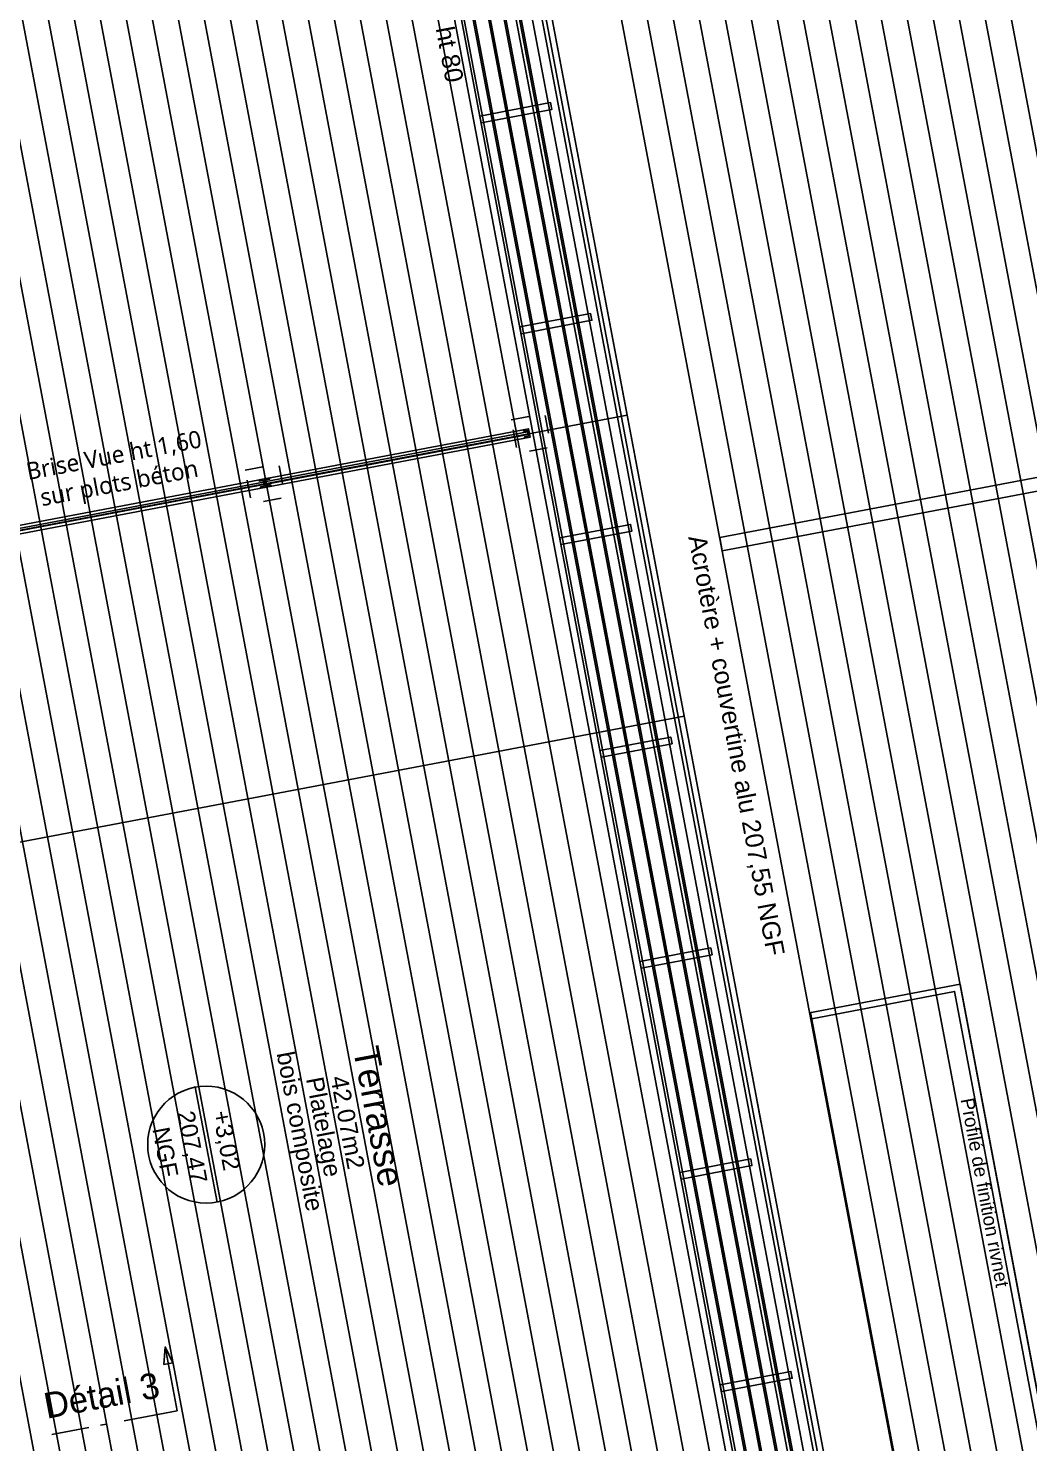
# Model space of a CAD drawing. Header units: centimetres. Extents: x 209280 to 319866, y -365283 to -277503.
# Drawn here: x 255235 to 261113, y -334022 to -325713 of the extents above; entities that cross this region are included whole.
import ezdxf

# ---------------------------------------------------------------- set-up
doc = ezdxf.new("R2010")
doc.units = ezdxf.units.CM
doc.linetypes.add('Style de ligne -1', pattern=[0.41664, 0.20828, -0.20836])
doc.linetypes.add('Style de ligne -6', pattern=[1.04164, 0.625, -0.20828, 0.06943, -0.13893])
doc.layers.get('0').update_dxf_attribs({"color": 252})
doc.layers.add('3-BAT C-Niveau 1', color=252, linetype='Continuous')
doc.layers.add('prlm-ZEROPLOT', color=254, linetype='Continuous', plot=False)
doc.styles.add('Arial', font='arial.ttf')
doc.styles.add('Futura Std Book', font='')
doc.styles.add('Geneva', font='arial.ttf')
doc.styles.add('Helvetica', font='arial.ttf')
doc.styles.add('Lucida Grande', font='')
doc.styles.get('Futura Std Book').set_extended_font_data('Futura Std Book')
doc.styles.get('Lucida Grande').set_extended_font_data('Lucida Grande')

# ---------------------------------------------------------------- blocks, each defined once
blk = doc.blocks.new('Groupe-36-1')
at = {"linetype": 'Continuous'}
for p, q in [((16834.33, -45534.35), (17113.2, -47006.88)), ((16790.11, -45542.72), (17068.98, -47015.26)), ((16804.85, -45539.93), (17083.72, -47012.47)), ((16819.59, -45537.14), (17098.46, -47009.68)), ((16745.9, -45551.1), (17024.77, -47023.63)), ((16760.64, -45548.3), (17039.51, -47020.84)), ((16775.38, -45545.51), (17054.24, -47018.05)), ((16701.69, -45559.47), (16980.55, -47032)), ((16716.42, -45556.68), (16995.29, -47029.21)), ((16731.16, -45553.89), (17010.03, -47026.42)), ((16657.47, -45567.84), (16936.34, -47040.38)), ((16672.21, -45565.05), (16951.08, -47037.59)), ((16686.95, -45562.26), (16965.81, -47034.8)), ((16613.26, -45576.22), (16892.12, -47048.75)), ((16628, -45573.42), (16906.86, -47045.96)), ((16642.73, -45570.63), (16921.6, -47043.17)), ((16569.04, -45584.59), (16847.91, -47057.12)), ((16583.78, -45581.8), (16862.65, -47054.33)), ((16598.52, -45579.01), (16877.39, -47051.54)), ((16524.83, -45592.96), (16803.7, -47065.5)), ((16539.57, -45590.17), (16818.43, -47062.71)), ((16554.31, -45587.38), (16833.17, -47059.91)), ((16480.62, -45601.33), (16759.48, -47073.87)), ((16495.35, -45598.54), (16774.22, -47071.08)), ((16510.09, -45595.75), (16788.96, -47068.29)), ((16436.4, -45609.71), (16715.27, -47082.24)), ((16451.14, -45606.92), (16730.01, -47079.45)), ((16465.88, -45604.13), (16744.74, -47076.66)), ((16392.19, -45618.08), (16671.05, -47090.62)), ((16406.93, -45615.29), (16685.79, -47087.83)), ((16421.66, -45612.5), (16700.53, -47085.03))]:
    blk.add_line(p, q, dxfattribs=at)
blk = doc.blocks.new('Groupe-234-1')
at = {"linetype": 'Continuous'}
blk.add_line((16738.32, -46730.94), (16725.53, -46663.41), dxfattribs=at)
blk.add_circle((16731.93, -46697.18), 34.37, dxfattribs=at)
at = {"insert": (16728.81, -46697.66), "char_height": 10.069, "width": 91.6838, "attachment_point": 2, "rotation": 280.72359, "line_spacing_factor": 0.962448, "style": 'Arial'}
blk.add_mtext('207,47\\PNGF', dxfattribs=at)
at = {"insert": (16745.55, -46676.32), "char_height": 10.069, "attachment_point": 1, "rotation": 280.72359, "line_spacing_factor": 0.962448, "style": 'Arial'}
blk.add_mtext('+3,02', dxfattribs=at)
blk = doc.blocks.new('Groupe-241-1')
at = {"linetype": 'Continuous'}
for p, q in [((17100.39, -45483.92), (17255.5, -46303)), ((17056.17, -45492.29), (17211.29, -46311.37)), ((17070.91, -45489.5), (17226.03, -46308.58)), ((17085.65, -45486.71), (17240.77, -46305.79)), ((17011.96, -45500.66), (17167.08, -46319.75)), ((17026.7, -45497.87), (17181.81, -46316.95)), ((17041.44, -45495.08), (17196.55, -46314.16)), ((16967.75, -45509.04), (17122.86, -46328.12)), ((16982.48, -45506.24), (17137.6, -46325.33)), ((16997.22, -45503.45), (17152.34, -46322.54)), ((16923.53, -45517.41), (17078.65, -46336.49)), ((16938.27, -45514.62), (17093.39, -46333.7)), ((16953.01, -45511.83), (17108.12, -46330.91)), ((16894.06, -45522.99), (17049.17, -46342.07)), ((16908.79, -45520.2), (17063.91, -46339.28)), ((17181.81, -46316.95), (17302.8, -46955.82)), ((17196.55, -46314.16), (17317.54, -46953.03)), ((17211.29, -46311.37), (17332.28, -46950.24)), ((17137.6, -46325.33), (17258.59, -46964.19)), ((17152.34, -46322.54), (17273.33, -46961.4)), ((17167.08, -46319.75), (17288.06, -46958.61)), ((17093.39, -46333.7), (17214.37, -46972.57)), ((17108.12, -46330.91), (17229.11, -46969.78)), ((17122.86, -46328.12), (17243.85, -46966.99)), ((17063.91, -46339.28), (17184.9, -46978.15)), ((17078.65, -46336.49), (17199.64, -46975.36)), ((17049.17, -46342.07), (17170.16, -46980.94))]:
    blk.add_line(p, q, dxfattribs=at)
at = {"linetype": 'Continuous', "flags": 128}
blk.add_lwpolyline([(17033.61, -46340.5), (17611.87, -46230.99), (17613.35, -46238.85), (17035.1, -46348.36)], close=True, dxfattribs=at)
blk.add_lwpolyline([(17033.61, -46340.5), (17611.87, -46230.99), (17613.35, -46238.85), (17035.1, -46348.36)], close=True, dxfattribs=at)
blk.add_lwpolyline([(17033.61, -46340.5), (17611.87, -46230.99), (17613.35, -46238.85), (17035.1, -46348.36)], close=True, dxfattribs=at)
blk = doc.blocks.new('Groupe-243-1')
at = {"linetype": 'Continuous', "flags": 128}
for points in [[(16837.23, -45537.38), (17114.8, -47003.03), (17106.94, -47004.52), (16829.37, -45538.87)], [(16826.01, -45555.04), (17098.11, -46991.82), (17097.13, -46992), (16825.03, -45555.23)], [(16818.71, -45564.5), (17087.67, -46984.7), (17086.68, -46984.88), (16817.73, -45564.69)], [(16811.59, -45574.95), (17077.22, -46977.58), (17076.24, -46977.77), (16810.61, -45575.13)], [(16804.66, -45586.37), (17066.78, -46970.46), (17065.8, -46970.65), (16803.68, -45586.56)], [(16798.28, -45594.48), (17057.66, -46964.1), (17053.75, -46964.84), (16794.37, -45595.22)], [(16893.43, -46096.87), (16892.68, -46092.94), (16934.31, -46085.06), (16935.06, -46088.99)], [(16916.89, -46220.79), (16916.15, -46216.86), (16957.78, -46208.97), (16958.52, -46212.9)], [(16940.36, -46344.7), (16939.61, -46340.77), (16981.24, -46332.88), (16981.99, -46336.81)], [(16964.01, -46469.59), (16963.27, -46465.66), (17004.9, -46457.78), (17005.64, -46461.71)], [(16987.48, -46593.5), (16986.73, -46589.57), (17028.36, -46581.68), (17029.11, -46585.61)], [(17010.94, -46717.41), (17010.2, -46713.48), (17051.83, -46705.59), (17052.57, -46709.52)], [(17034.59, -46842.29), (17033.85, -46838.36), (17075.48, -46830.48), (17076.22, -46834.41)]]:
    blk.add_lwpolyline(points, close=True, dxfattribs=at)
blk = doc.blocks.new('Groupe-269-1')
at = {"linetype": 'Style de ligne -1', "ltscale": 50.8, "flags": 128}
for points in [[(16911.14, -46271.4), (16930.79, -46267.67), (16934.51, -46287.32), (16914.86, -46291.05)], [(16754.89, -46300.99), (16774.54, -46297.26), (16778.26, -46316.91), (16758.61, -46320.64)], [(16593.92, -46331.47), (16613.57, -46327.75), (16617.29, -46347.4), (16597.64, -46351.12)], [(16426.43, -46363.19), (16446.08, -46359.47), (16449.8, -46379.12), (16430.15, -46382.84)]]:
    blk.add_lwpolyline(points, close=True, dxfattribs=at)
at = {"linetype": 'Continuous', "flags": 128}
for points in [[(16433.64, -46369.02), (16921.26, -46276.67), (16922.19, -46281.59), (16434.57, -46373.93)], [(16767.14, -46307.64), (16920.8, -46278.54), (16921.08, -46280.02), (16767.42, -46309.12)], [(16918.37, -46278.04), (16918.22, -46277.25), (16921.26, -46276.67), (16922.19, -46281.59), (16919.15, -46282.16), (16919, -46281.38), (16921.26, -46280.95), (16920.63, -46277.61)], [(16606.17, -46338.13), (16765.57, -46307.94), (16765.85, -46309.41), (16606.45, -46339.6)], [(16763.13, -46307.44), (16762.99, -46306.65), (16766.03, -46306.07), (16766.96, -46310.99), (16763.92, -46311.56), (16763.77, -46310.78), (16766.03, -46310.35), (16765.39, -46307.01)], [(16769.23, -46306.28), (16769.08, -46305.5), (16766.03, -46306.07), (16766.96, -46310.99), (16770.01, -46310.41), (16769.86, -46309.62), (16767.6, -46310.05), (16766.97, -46306.71)], [(16434.75, -46370.59), (16604.6, -46338.42), (16604.88, -46339.9), (16435.03, -46372.07)], [(16602.17, -46337.92), (16602.02, -46337.13), (16605.06, -46336.56), (16605.99, -46341.47), (16602.95, -46342.05), (16602.8, -46341.26), (16605.06, -46340.83), (16604.43, -46337.49)], [(16608.26, -46336.77), (16608.11, -46335.98), (16605.06, -46336.56), (16605.99, -46341.47), (16609.04, -46340.89), (16608.89, -46340.11), (16606.63, -46340.53), (16606, -46337.19)], [(16436.83, -46369.23), (16436.68, -46368.44), (16433.64, -46369.02), (16434.57, -46373.93), (16437.61, -46373.36), (16437.46, -46372.57), (16435.2, -46373), (16434.57, -46369.66)]]:
    blk.add_lwpolyline(points, close=True, dxfattribs=at)
at = {"insert": (16676.74, -46287.11), "char_height": 10.1607, "attachment_point": 2, "rotation": 10.72359, "line_spacing_factor": 0.978845, "style": 'Lucida Grande'}
blk.add_mtext('Brise Vue ht 1,60 \\Psur plots béton', dxfattribs=at)
blk = doc.blocks.new('Groupe-335-1')
at = {"linetype": 'Continuous'}
blk.add_line((16714.96, -46853.55), (16707.85, -46816.04), dxfattribs=at)
at = {"linetype": 'Style de ligne -6', "lineweight": 25, "ltscale": 50.8}
blk.add_line((16714.96, -46853.55), (16641.27, -46867.51), dxfattribs=at)
at = {"linetype": 'Continuous', "flags": 128}
blk.add_lwpolyline([(16707.13, -46826.37), (16707.85, -46816.04), (16712.39, -46825.34)], close=True, dxfattribs=at)
at = {"insert": (16635.44, -46843.47), "char_height": 15.103, "attachment_point": 1, "rotation": 10.72802, "line_spacing_factor": 0.962448, "style": 'Futura Std Book'}
blk.add_mtext('Détail 3', dxfattribs=at)

msp = doc.modelspace()

# ---------------------------------------------------------------- linework, layer by layer
at = {"layer": '3-BAT C-Niveau 1', "linetype": 'Continuous'}
for p, q in [((259088.471, -329754.495), (253578.749, -330797.918)), ((259541.312, -332145.693), (259483.409, -331839.94))]:
    msp.add_line(p, q, dxfattribs=at)
at = {"layer": '3-BAT C-Niveau 1', "linetype": 'Continuous', "flags": 128}
for points in [[(251798.988, -321400.295), (257701.842, -320282.422), (260594.77, -335557.984), (254691.904, -336675.859), (254639.805, -336400.749), (260149.526, -335357.326), (257360.861, -320631.972), (251851.088, -321675.405)], [(257360.861, -320631.972), (258753.542, -327985.93), (253243.82, -329029.352), (251851.139, -321675.395)], [(258753.542, -327985.93), (260149.526, -335357.326), (254639.805, -336400.749), (253243.82, -329029.352)]]:
    msp.add_lwpolyline(points, close=True, dxfattribs=at)
for points in [[(259825.541, -331496.216), (260710.195, -331328.681), (261479.811, -335392.585), (261535.632, -335687.346), (257675.372, -336418.396), (257619.151, -336121.528), (260599.848, -335557.048), (259830.631, -331495.252)], [(259837.794, -331532.854), (260677.373, -331370.772), (261489.252, -335658.061), (257698.209, -336379.087), (257648.384, -336115.992)]]:
    msp.add_lwpolyline(points, dxfattribs=at)
at = {"layer": 'prlm-ZEROPLOT'}
msp.add_lwpolyline([(251799.049, -321400.62), (257701.964, -320282.734), (260594.832, -335558.309), (254691.916, -336676.195)], close=True, dxfattribs=at)

# ---------------------------------------------------------------- block references
at = {"layer": '3-BAT C-Niveau 1', "xscale": 10, "yscale": 10, "zscale": 10}
for name in ['Groupe-241-1', 'Groupe-36-1', 'Groupe-243-1', 'Groupe-269-1', 'Groupe-234-1', 'Groupe-335-1']:
    msp.add_blockref(name, (88960.928, 134700.79), dxfattribs=at)

# ---------------------------------------------------------------- texts
at = {"layer": '3-BAT C-Niveau 1', "attachment_point": 2, "rotation": 280.6537377, "line_spacing_factor": 1.060906, "style": 'Geneva'}
for s, insert, char_height, width in [('Garde corps déporté ht 80', (257633.705, -325165.109), 106.57035, 1970.11691), ('Acrotère + couvertine alu 207,55 NGF ', (259448.79, -329915.791), 106.57035, 4130.67794), ('Profilé de finition rivnet ', (260894.773, -332545.379), 79.92622, 1935.29155)]:
    msp.add_mtext(s, dxfattribs=dict(at, insert=insert, char_height=char_height, width=width))
at = {"layer": '3-BAT C-Niveau 1', "insert": (257368.602, -332091.663), "char_height": 151.30859, "attachment_point": 2, "rotation": 280.7235947, "line_spacing_factor": 0.834288, "style": 'Helvetica'}
msp.add_mtext('Terrasse\\P{\\H0.6752x;42,07m2}\\P{\\H0.6752x;Platelage \\Pbois composite}\\P', dxfattribs=at)

doc.saveas('drawing.dxf')
